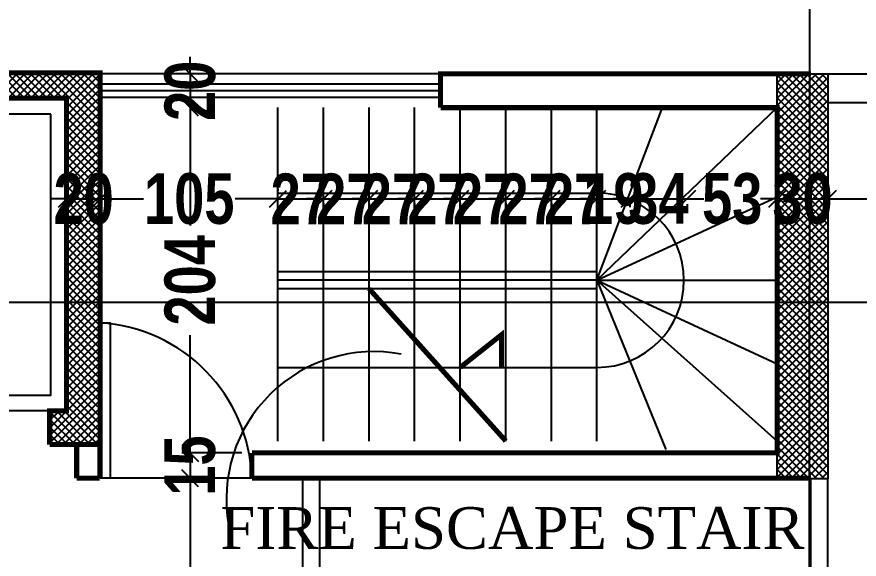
# Model space of a CAD drawing. Extents: x 285329 to 658348, y -83126 to -16980.
# Drawn here: x 332560.1 to 333059.2, y -39610.4 to -39289.3 of the extents above; entities that cross this region are included whole.
import ezdxf

# ---------------------------------------------------------------- set-up
doc = ezdxf.new("R2010")
doc.units = 0
doc.layers.get('0').update_dxf_attribs({"linetype": 'CONTINUOUS'})
doc.layers.get('DEFPOINTS').update_dxf_attribs({"color": 9, "linetype": 'CONTINUOUS'})
for name, color, linetype in [('AXIS', 1, 'CONTINUOUS'), ('COLUMN', 5, 'CONTINUOUS'), ('FURNITURE', 4, 'CONTINUOUS'), ('TEXT', 3, 'CONTINUOUS'), ('WALL', 7, 'CONTINUOUS')]:
    doc.layers.add(name, color=color, linetype=linetype)
doc.layers.add('VIS', color=8, linetype='CONTINUOUS', lineweight=18)
doc.styles.add('CITYBLUEPRINT', font='cityb___.ttf', dxfattribs={"width": 0.8})
doc.styles.add('style2', font='romantic.ttf', dxfattribs={"height": 50})
doc.dimstyles.new('50', dxfattribs={"dimtxt": 30, "dimasz": 10, "dimexe": 5, "dimexo": 6, "dimgap": 5, "dimtad": 0, "dimdec": 0, "dimdsep": 46, "dimtxsty": 'CITYBLUEPRINT', "dimblk1": 'OBLIQUE', "dimblk2": 'OBLIQUE', "dimsah": 1, "dimcen": 0.05, "dimdle": 0.03, "dimclre": 22, "dimclrt": 7, "dimadec": 0, "dimazin": 0, "dimtfac": 1, "dimtdec": 0, "dimtix": 1, "dimtmove": 0, "dimatfit": 3, "dimldrblk": 'OBLIQUE', "dimfxl": 1, "dimtolj": 1, "dimtzin": 0, "dimarcsym": 0})

# ---------------------------------------------------------------- blocks, each defined once
blk = doc.blocks.new('ST')
at = {"layer": 'WALL', "linetype": 'Continuous'}
for p, q in [((289093.86, -12839.65), (289282.86, -12839.65)), ((289093.86, -12942.85), (289282.86, -12942.85))]:
    blk.add_line(p, q, dxfattribs=at)
at = {"layer": 'WALL', "linetype": 'Continuous', "const_width": 3}
for points in [[(289147.86, -12896.25), (289228.86, -12986.4)], [(289201.86, -12942.85), (289226.39, -12923.44), (289226.39, -12942.85)]]:
    blk.add_lwpolyline(points, dxfattribs=at)
at = {"layer": 'WALL', "linetype": 'Continuous'}
blk.add_arc((289282.86, -12891.25), 51.6, 270, 90, dxfattribs=at)
blk = doc.blocks.new('cbcb')
at = {"layer": 'AXIS'}
for p, q in [((328671.27, -10741.78), (328670.74, -14326.06)), ((327244.25, -11089.2), (329571.96, -11089.2))]:
    blk.add_line(p, q, dxfattribs=at)
blk = doc.blocks.new('_Oblique')
at = {"color": 0, "lineweight": -2}
blk.add_line((-0.5, -0.5), (0.5, 0.5), dxfattribs=at)
blk = doc.blocks.new('*D2926')
at = {"layer": 'DEFPOINTS', "color": 0, "linetype": 'Continuous', "lineweight": 5, "transparency": 16777216}
for p in [(332661.58, -39323.08), (332661.58, -39343.08), (332662.76, -39343.08)]:
    blk.add_point(p, dxfattribs=at)
at = {"layer": 'VIS', "color": 0, "linetype": 'Continuous', "lineweight": -2, "transparency": 16777216}
for p, q in [((332662.76, -39323.08), (332662.76, -39313.08)), ((332662.76, -39323.08), (332662.76, -39343.08)), ((332662.76, -39343.08), (332662.76, -39353.08))]:
    blk.add_line(p, q, dxfattribs=at)
at = {"layer": 'VIS', "color": 22, "linetype": 'Continuous', "lineweight": -2, "transparency": 16777216}
for p, q in [((332667.58, -39323.08), (332667.76, -39323.08)), ((332667.58, -39343.08), (332667.76, -39343.08))]:
    blk.add_line(p, q, dxfattribs=at)
at = {"layer": 'VIS', "color": 0, "linetype": 'Continuous', "lineweight": -2, "transparency": 16777216, "xscale": 10, "yscale": 10, "zscale": 10}
for p, rotation in [((332662.76, -39323.08), 270), ((332662.76, -39343.08), 90)]:
    blk.add_blockref('_Oblique', p, dxfattribs=dict(at, rotation=rotation))
at = {"layer": 'VIS', "color": 7, "linetype": 'Continuous', "lineweight": 5, "transparency": 16777216, "insert": (332662.76, -39333.08), "char_height": 30, "attachment_point": 5, "rotation": 90, "style": 'CITYBLUEPRINT'}
blk.add_mtext('\\A1;20', dxfattribs=at)
blk = doc.blocks.new('*D2927')
at = {"layer": 'DEFPOINTS', "color": 0, "linetype": 'Continuous', "lineweight": 5, "transparency": 16777216}
for p in [(332661.58, -39343.08), (332662.76, -39547.51), (332699.37, -39547.51)]:
    blk.add_point(p, dxfattribs=at)
at = {"layer": 'VIS', "color": 0, "linetype": 'Continuous', "lineweight": -2, "transparency": 16777216}
for p, q in [((332662.76, -39343.05), (332662.76, -39412.86)), ((332662.76, -39547.54), (332662.76, -39477.73))]:
    blk.add_line(p, q, dxfattribs=at)
at = {"layer": 'VIS', "color": 22, "linetype": 'Continuous', "lineweight": -2, "transparency": 16777216}
for p, q in [((332667.58, -39343.08), (332667.76, -39343.08)), ((332693.37, -39547.51), (332657.76, -39547.51))]:
    blk.add_line(p, q, dxfattribs=at)
at = {"layer": 'VIS', "color": 0, "linetype": 'Continuous', "lineweight": -2, "transparency": 16777216, "xscale": 10, "yscale": 10, "zscale": 10}
for p, rotation in [((332662.76, -39343.08), 90), ((332662.76, -39547.51), 270)]:
    blk.add_blockref('_Oblique', p, dxfattribs=dict(at, rotation=rotation))
at = {"layer": 'VIS', "color": 7, "linetype": 'Continuous', "lineweight": 5, "transparency": 16777216, "insert": (332662.76, -39445.3), "char_height": 30, "attachment_point": 5, "rotation": 90, "style": 'CITYBLUEPRINT'}
blk.add_mtext('\\A1;204', dxfattribs=at)
blk = doc.blocks.new('*D2928')
at = {"layer": 'DEFPOINTS', "color": 0, "linetype": 'Continuous', "lineweight": 5, "transparency": 16777216}
for p in [(332699.37, -39547.51), (332662.76, -39562.51), (332699.37, -39562.51)]:
    blk.add_point(p, dxfattribs=at)
at = {"layer": 'VIS', "color": 0, "linetype": 'Continuous', "lineweight": -2, "transparency": 16777216}
for p, q in [((332662.76, -39547.51), (332662.76, -39537.51)), ((332662.76, -39547.51), (332662.76, -39562.51)), ((332662.76, -39562.51), (332662.76, -39572.51))]:
    blk.add_line(p, q, dxfattribs=at)
at = {"layer": 'VIS', "color": 22, "linetype": 'Continuous', "lineweight": -2, "transparency": 16777216}
for p, q in [((332693.37, -39547.51), (332657.76, -39547.51)), ((332693.37, -39562.51), (332657.76, -39562.51))]:
    blk.add_line(p, q, dxfattribs=at)
at = {"layer": 'VIS', "color": 0, "linetype": 'Continuous', "lineweight": -2, "transparency": 16777216, "xscale": 10, "yscale": 10, "zscale": 10}
for p, rotation in [((332662.76, -39547.51), 270), ((332662.76, -39562.51), 90)]:
    blk.add_blockref('_Oblique', p, dxfattribs=dict(at, rotation=rotation))
at = {"layer": 'VIS', "color": 7, "linetype": 'Continuous', "lineweight": 5, "transparency": 16777216, "insert": (332662.76, -39555.01), "char_height": 30, "attachment_point": 5, "rotation": 90, "style": 'CITYBLUEPRINT'}
blk.add_mtext('\\A1;15', dxfattribs=at)
blk = doc.blocks.new('*D2929')
at = {"layer": 'DEFPOINTS', "color": 0, "linetype": 'Continuous', "lineweight": 5, "transparency": 16777216}
for p in [(332699.37, -39562.51), (332662.76, -42676.28), (332662.91, -42676.28)]:
    blk.add_point(p, dxfattribs=at)
at = {"layer": 'VIS', "color": 22, "linetype": 'Continuous', "lineweight": -2, "transparency": 16777216}
for p, q in [((332693.37, -39562.51), (332657.76, -39562.51)), ((332656.91, -42676.28), (332657.76, -42676.28))]:
    blk.add_line(p, q, dxfattribs=at)
at = {"layer": 'VIS', "color": 0, "linetype": 'Continuous', "lineweight": -2, "transparency": 16777216}
for p, q in [((332662.76, -39562.48), (332662.76, -41090.89)), ((332662.76, -42676.31), (332662.76, -41147.9))]:
    blk.add_line(p, q, dxfattribs=at)
at = {"layer": 'VIS', "color": 0, "linetype": 'Continuous', "lineweight": -2, "transparency": 16777216, "xscale": 10, "yscale": 10, "zscale": 10}
for p, rotation in [((332662.76, -39562.51), 90), ((332662.76, -42676.28), 270)]:
    blk.add_blockref('_Oblique', p, dxfattribs=dict(at, rotation=rotation))
at = {"layer": 'VIS', "color": 7, "linetype": 'Continuous', "lineweight": 5, "transparency": 16777216, "insert": (332662.76, -41119.4), "char_height": 30, "attachment_point": 5, "rotation": 90, "style": 'CITYBLUEPRINT'}
blk.add_mtext('\\A1;3114', dxfattribs=at)
blk = doc.blocks.new('*D2945')
at = {"layer": 'DEFPOINTS', "color": 0, "linetype": 'Continuous', "lineweight": 5, "transparency": 16777216}
for p in [(332589.66, -39397.16), (332609.66, -39397.08), (332609.66, -39397.16)]:
    blk.add_point(p, dxfattribs=at)
at = {"layer": 'VIS', "color": 22, "linetype": 'Continuous', "lineweight": -2, "transparency": 16777216}
for p, q in [((332589.66, -39391.16), (332589.66, -39392.08)), ((332609.66, -39391.16), (332609.66, -39392.08))]:
    blk.add_line(p, q, dxfattribs=at)
at = {"layer": 'VIS', "color": 0, "linetype": 'Continuous', "lineweight": -2, "transparency": 16777216}
for p, q in [((332589.66, -39397.08), (332579.66, -39397.08)), ((332589.66, -39397.08), (332609.66, -39397.08)), ((332609.66, -39397.08), (332619.66, -39397.08))]:
    blk.add_line(p, q, dxfattribs=at)
at = {"layer": 'VIS', "color": 0, "linetype": 'Continuous', "lineweight": -2, "transparency": 16777216, "xscale": 10, "yscale": 10, "zscale": 10}
blk.add_blockref('_Oblique', (332589.66, -39397.08), dxfattribs=at)
at = {"layer": 'VIS', "color": 0, "linetype": 'Continuous', "lineweight": -2, "transparency": 16777216, "xscale": 10, "yscale": 10, "zscale": 10, "rotation": 180}
blk.add_blockref('_Oblique', (332609.66, -39397.08), dxfattribs=at)
at = {"layer": 'VIS', "color": 7, "linetype": 'Continuous', "lineweight": 5, "transparency": 16777216, "insert": (332599.66, -39397.08), "char_height": 30, "attachment_point": 5, "style": 'CITYBLUEPRINT'}
blk.add_mtext('\\A1;20', dxfattribs=at)
blk = doc.blocks.new('*D2946')
at = {"layer": 'DEFPOINTS', "color": 0, "linetype": 'Continuous', "lineweight": 5, "transparency": 16777216}
for p in [(332609.66, -39397.16), (332714.78, -39397.08), (332714.78, -39397.16)]:
    blk.add_point(p, dxfattribs=at)
at = {"layer": 'VIS', "color": 22, "linetype": 'Continuous', "lineweight": -2, "transparency": 16777216}
for p, q in [((332609.66, -39391.16), (332609.66, -39392.08)), ((332714.78, -39391.16), (332714.78, -39392.08))]:
    blk.add_line(p, q, dxfattribs=at)
at = {"layer": 'VIS', "color": 0, "linetype": 'Continuous', "lineweight": -2, "transparency": 16777216}
for p, q in [((332609.63, -39397.08), (332635.08, -39397.08)), ((332714.81, -39397.08), (332689.37, -39397.08))]:
    blk.add_line(p, q, dxfattribs=at)
at = {"layer": 'VIS', "color": 0, "linetype": 'Continuous', "lineweight": -2, "transparency": 16777216, "xscale": 10, "yscale": 10, "zscale": 10, "rotation": 180}
blk.add_blockref('_Oblique', (332609.66, -39397.08), dxfattribs=at)
at = {"layer": 'VIS', "color": 0, "linetype": 'Continuous', "lineweight": -2, "transparency": 16777216, "xscale": 10, "yscale": 10, "zscale": 10}
blk.add_blockref('_Oblique', (332714.78, -39397.08), dxfattribs=at)
at = {"layer": 'VIS', "color": 7, "linetype": 'Continuous', "lineweight": 5, "transparency": 16777216, "insert": (332662.22, -39397.08), "char_height": 30, "attachment_point": 5, "style": 'CITYBLUEPRINT'}
blk.add_mtext('\\A1;105', dxfattribs=at)
blk = doc.blocks.new('*D2947')
at = {"layer": 'DEFPOINTS', "color": 0, "linetype": 'Continuous', "lineweight": 5, "transparency": 16777216}
for p in [(332741.78, -39393.7), (332714.78, -39397.16), (332741.78, -39397.08)]:
    blk.add_point(p, dxfattribs=at)
at = {"layer": 'VIS', "color": 22, "linetype": 'Continuous', "lineweight": -2, "transparency": 16777216}
for p, q in [((332714.78, -39391.16), (332714.78, -39392.08)), ((332741.78, -39399.7), (332741.78, -39402.08))]:
    blk.add_line(p, q, dxfattribs=at)
at = {"layer": 'VIS', "color": 0, "linetype": 'Continuous', "lineweight": -2, "transparency": 16777216}
for p, q in [((332714.78, -39397.08), (332704.78, -39397.08)), ((332714.78, -39397.08), (332741.78, -39397.08)), ((332741.78, -39397.08), (332751.78, -39397.08))]:
    blk.add_line(p, q, dxfattribs=at)
at = {"layer": 'VIS', "color": 0, "linetype": 'Continuous', "lineweight": -2, "transparency": 16777216, "xscale": 10, "yscale": 10, "zscale": 10}
blk.add_blockref('_Oblique', (332714.78, -39397.08), dxfattribs=at)
at = {"layer": 'VIS', "color": 0, "linetype": 'Continuous', "lineweight": -2, "transparency": 16777216, "xscale": 10, "yscale": 10, "zscale": 10, "rotation": 180}
blk.add_blockref('_Oblique', (332741.78, -39397.08), dxfattribs=at)
at = {"layer": 'VIS', "color": 7, "linetype": 'Continuous', "lineweight": 5, "transparency": 16777216, "insert": (332728.28, -39397.08), "char_height": 30, "attachment_point": 5, "style": 'CITYBLUEPRINT'}
blk.add_mtext('\\A1;27', dxfattribs=at)
blk = doc.blocks.new('*D2948')
at = {"layer": 'DEFPOINTS', "color": 0, "linetype": 'Continuous', "lineweight": 5, "transparency": 16777216}
for p in [(332741.78, -39393.7), (332768.78, -39393.7), (332768.78, -39397.08)]:
    blk.add_point(p, dxfattribs=at)
at = {"layer": 'VIS', "color": 0, "linetype": 'Continuous', "lineweight": -2, "transparency": 16777216}
for p, q in [((332741.78, -39397.08), (332731.78, -39397.08)), ((332741.78, -39397.08), (332768.78, -39397.08)), ((332768.78, -39397.08), (332778.78, -39397.08))]:
    blk.add_line(p, q, dxfattribs=at)
at = {"layer": 'VIS', "color": 22, "linetype": 'Continuous', "lineweight": -2, "transparency": 16777216}
for p, q in [((332741.78, -39399.7), (332741.78, -39402.08)), ((332768.78, -39399.7), (332768.78, -39402.08))]:
    blk.add_line(p, q, dxfattribs=at)
at = {"layer": 'VIS', "color": 0, "linetype": 'Continuous', "lineweight": -2, "transparency": 16777216, "xscale": 10, "yscale": 10, "zscale": 10}
blk.add_blockref('_Oblique', (332741.78, -39397.08), dxfattribs=at)
at = {"layer": 'VIS', "color": 0, "linetype": 'Continuous', "lineweight": -2, "transparency": 16777216, "xscale": 10, "yscale": 10, "zscale": 10, "rotation": 180}
blk.add_blockref('_Oblique', (332768.78, -39397.08), dxfattribs=at)
at = {"layer": 'VIS', "color": 7, "linetype": 'Continuous', "lineweight": 5, "transparency": 16777216, "insert": (332755.28, -39397.08), "char_height": 30, "attachment_point": 5, "style": 'CITYBLUEPRINT'}
blk.add_mtext('\\A1;27', dxfattribs=at)
blk = doc.blocks.new('*D2949')
at = {"layer": 'DEFPOINTS', "color": 0, "linetype": 'Continuous', "lineweight": 5, "transparency": 16777216}
for p in [(332768.78, -39393.7), (332795.78, -39393.7), (332795.78, -39397.08)]:
    blk.add_point(p, dxfattribs=at)
at = {"layer": 'VIS', "color": 0, "linetype": 'Continuous', "lineweight": -2, "transparency": 16777216}
for p, q in [((332768.78, -39397.08), (332758.78, -39397.08)), ((332768.78, -39397.08), (332795.78, -39397.08)), ((332795.78, -39397.08), (332805.78, -39397.08))]:
    blk.add_line(p, q, dxfattribs=at)
at = {"layer": 'VIS', "color": 22, "linetype": 'Continuous', "lineweight": -2, "transparency": 16777216}
for p, q in [((332768.78, -39399.7), (332768.78, -39402.08)), ((332795.78, -39399.7), (332795.78, -39402.08))]:
    blk.add_line(p, q, dxfattribs=at)
at = {"layer": 'VIS', "color": 0, "linetype": 'Continuous', "lineweight": -2, "transparency": 16777216, "xscale": 10, "yscale": 10, "zscale": 10}
blk.add_blockref('_Oblique', (332768.78, -39397.08), dxfattribs=at)
at = {"layer": 'VIS', "color": 0, "linetype": 'Continuous', "lineweight": -2, "transparency": 16777216, "xscale": 10, "yscale": 10, "zscale": 10, "rotation": 180}
blk.add_blockref('_Oblique', (332795.78, -39397.08), dxfattribs=at)
at = {"layer": 'VIS', "color": 7, "linetype": 'Continuous', "lineweight": 5, "transparency": 16777216, "insert": (332782.28, -39397.08), "char_height": 30, "attachment_point": 5, "style": 'CITYBLUEPRINT'}
blk.add_mtext('\\A1;27', dxfattribs=at)
blk = doc.blocks.new('*D2950')
at = {"layer": 'DEFPOINTS', "color": 0, "linetype": 'Continuous', "lineweight": 5, "transparency": 16777216}
for p in [(332795.78, -39393.7), (332822.78, -39393.7), (332822.78, -39397.08)]:
    blk.add_point(p, dxfattribs=at)
at = {"layer": 'VIS', "color": 0, "linetype": 'Continuous', "lineweight": -2, "transparency": 16777216}
for p, q in [((332795.78, -39397.08), (332785.78, -39397.08)), ((332795.78, -39397.08), (332822.78, -39397.08)), ((332822.78, -39397.08), (332832.78, -39397.08))]:
    blk.add_line(p, q, dxfattribs=at)
at = {"layer": 'VIS', "color": 22, "linetype": 'Continuous', "lineweight": -2, "transparency": 16777216}
for p, q in [((332795.78, -39399.7), (332795.78, -39402.08)), ((332822.78, -39399.7), (332822.78, -39402.08))]:
    blk.add_line(p, q, dxfattribs=at)
at = {"layer": 'VIS', "color": 0, "linetype": 'Continuous', "lineweight": -2, "transparency": 16777216, "xscale": 10, "yscale": 10, "zscale": 10}
blk.add_blockref('_Oblique', (332795.78, -39397.08), dxfattribs=at)
at = {"layer": 'VIS', "color": 0, "linetype": 'Continuous', "lineweight": -2, "transparency": 16777216, "xscale": 10, "yscale": 10, "zscale": 10, "rotation": 180}
blk.add_blockref('_Oblique', (332822.78, -39397.08), dxfattribs=at)
at = {"layer": 'VIS', "color": 7, "linetype": 'Continuous', "lineweight": 5, "transparency": 16777216, "insert": (332809.28, -39397.08), "char_height": 30, "attachment_point": 5, "style": 'CITYBLUEPRINT'}
blk.add_mtext('\\A1;27', dxfattribs=at)
blk = doc.blocks.new('*D2951')
at = {"layer": 'DEFPOINTS', "color": 0, "linetype": 'Continuous', "lineweight": 5, "transparency": 16777216}
for p in [(332822.78, -39393.7), (332849.78, -39393.7), (332849.78, -39397.08)]:
    blk.add_point(p, dxfattribs=at)
at = {"layer": 'VIS', "color": 0, "linetype": 'Continuous', "lineweight": -2, "transparency": 16777216}
for p, q in [((332822.78, -39397.08), (332812.78, -39397.08)), ((332822.78, -39397.08), (332849.78, -39397.08)), ((332849.78, -39397.08), (332859.78, -39397.08))]:
    blk.add_line(p, q, dxfattribs=at)
at = {"layer": 'VIS', "color": 22, "linetype": 'Continuous', "lineweight": -2, "transparency": 16777216}
for p, q in [((332822.78, -39399.7), (332822.78, -39402.08)), ((332849.78, -39399.7), (332849.78, -39402.08))]:
    blk.add_line(p, q, dxfattribs=at)
at = {"layer": 'VIS', "color": 0, "linetype": 'Continuous', "lineweight": -2, "transparency": 16777216, "xscale": 10, "yscale": 10, "zscale": 10}
blk.add_blockref('_Oblique', (332822.78, -39397.08), dxfattribs=at)
at = {"layer": 'VIS', "color": 0, "linetype": 'Continuous', "lineweight": -2, "transparency": 16777216, "xscale": 10, "yscale": 10, "zscale": 10, "rotation": 180}
blk.add_blockref('_Oblique', (332849.78, -39397.08), dxfattribs=at)
at = {"layer": 'VIS', "color": 7, "linetype": 'Continuous', "lineweight": 5, "transparency": 16777216, "insert": (332836.28, -39397.08), "char_height": 30, "attachment_point": 5, "style": 'CITYBLUEPRINT'}
blk.add_mtext('\\A1;27', dxfattribs=at)
blk = doc.blocks.new('*D2952')
at = {"layer": 'DEFPOINTS', "color": 0, "linetype": 'Continuous', "lineweight": 5, "transparency": 16777216}
for p in [(332849.78, -39393.7), (332876.78, -39393.7), (332876.78, -39397.08)]:
    blk.add_point(p, dxfattribs=at)
at = {"layer": 'VIS', "color": 0, "linetype": 'Continuous', "lineweight": -2, "transparency": 16777216}
for p, q in [((332849.78, -39397.08), (332839.78, -39397.08)), ((332849.78, -39397.08), (332876.78, -39397.08)), ((332876.78, -39397.08), (332886.78, -39397.08))]:
    blk.add_line(p, q, dxfattribs=at)
at = {"layer": 'VIS', "color": 22, "linetype": 'Continuous', "lineweight": -2, "transparency": 16777216}
for p, q in [((332849.78, -39399.7), (332849.78, -39402.08)), ((332876.78, -39399.7), (332876.78, -39402.08))]:
    blk.add_line(p, q, dxfattribs=at)
at = {"layer": 'VIS', "color": 0, "linetype": 'Continuous', "lineweight": -2, "transparency": 16777216, "xscale": 10, "yscale": 10, "zscale": 10}
blk.add_blockref('_Oblique', (332849.78, -39397.08), dxfattribs=at)
at = {"layer": 'VIS', "color": 0, "linetype": 'Continuous', "lineweight": -2, "transparency": 16777216, "xscale": 10, "yscale": 10, "zscale": 10, "rotation": 180}
blk.add_blockref('_Oblique', (332876.78, -39397.08), dxfattribs=at)
at = {"layer": 'VIS', "color": 7, "linetype": 'Continuous', "lineweight": 5, "transparency": 16777216, "insert": (332863.28, -39397.08), "char_height": 30, "attachment_point": 5, "style": 'CITYBLUEPRINT'}
blk.add_mtext('\\A1;27', dxfattribs=at)
blk = doc.blocks.new('*D2953')
at = {"layer": 'DEFPOINTS', "color": 0, "linetype": 'Continuous', "lineweight": 5, "transparency": 16777216}
for p in [(332876.78, -39393.7), (332903.78, -39393.7), (332903.78, -39397.08)]:
    blk.add_point(p, dxfattribs=at)
at = {"layer": 'VIS', "color": 0, "linetype": 'Continuous', "lineweight": -2, "transparency": 16777216}
for p, q in [((332876.78, -39397.08), (332866.78, -39397.08)), ((332876.78, -39397.08), (332903.78, -39397.08)), ((332903.78, -39397.08), (332913.78, -39397.08))]:
    blk.add_line(p, q, dxfattribs=at)
at = {"layer": 'VIS', "color": 22, "linetype": 'Continuous', "lineweight": -2, "transparency": 16777216}
for p, q in [((332876.78, -39399.7), (332876.78, -39402.08)), ((332903.78, -39399.7), (332903.78, -39402.08))]:
    blk.add_line(p, q, dxfattribs=at)
at = {"layer": 'VIS', "color": 0, "linetype": 'Continuous', "lineweight": -2, "transparency": 16777216, "xscale": 10, "yscale": 10, "zscale": 10}
blk.add_blockref('_Oblique', (332876.78, -39397.08), dxfattribs=at)
at = {"layer": 'VIS', "color": 0, "linetype": 'Continuous', "lineweight": -2, "transparency": 16777216, "xscale": 10, "yscale": 10, "zscale": 10, "rotation": 180}
blk.add_blockref('_Oblique', (332903.78, -39397.08), dxfattribs=at)
at = {"layer": 'VIS', "color": 7, "linetype": 'Continuous', "lineweight": 5, "transparency": 16777216, "insert": (332890.28, -39397.08), "char_height": 30, "attachment_point": 5, "style": 'CITYBLUEPRINT'}
blk.add_mtext('\\A1;27', dxfattribs=at)
blk = doc.blocks.new('*D2954')
at = {"layer": 'DEFPOINTS', "color": 0, "linetype": 'Continuous', "lineweight": 5, "transparency": 16777216}
for p in [(332903.78, -39393.7), (332923.24, -39394.19), (332923.24, -39397.08)]:
    blk.add_point(p, dxfattribs=at)
at = {"layer": 'VIS', "color": 0, "linetype": 'Continuous', "lineweight": -2, "transparency": 16777216}
for p, q in [((332903.78, -39397.08), (332893.78, -39397.08)), ((332903.78, -39397.08), (332923.24, -39397.08)), ((332923.24, -39397.08), (332933.24, -39397.08))]:
    blk.add_line(p, q, dxfattribs=at)
at = {"layer": 'VIS', "color": 22, "linetype": 'Continuous', "lineweight": -2, "transparency": 16777216}
for p, q in [((332903.78, -39399.7), (332903.78, -39402.08)), ((332923.24, -39400.19), (332923.24, -39402.08))]:
    blk.add_line(p, q, dxfattribs=at)
at = {"layer": 'VIS', "color": 0, "linetype": 'Continuous', "lineweight": -2, "transparency": 16777216, "xscale": 10, "yscale": 10, "zscale": 10}
blk.add_blockref('_Oblique', (332903.78, -39397.08), dxfattribs=at)
at = {"layer": 'VIS', "color": 0, "linetype": 'Continuous', "lineweight": -2, "transparency": 16777216, "xscale": 10, "yscale": 10, "zscale": 10, "rotation": 180}
blk.add_blockref('_Oblique', (332923.24, -39397.08), dxfattribs=at)
at = {"layer": 'VIS', "color": 7, "linetype": 'Continuous', "lineweight": 5, "transparency": 16777216, "insert": (332913.51, -39397.08), "char_height": 30, "attachment_point": 5, "style": 'CITYBLUEPRINT'}
blk.add_mtext('\\A1;19', dxfattribs=at)
blk = doc.blocks.new('*D2955')
at = {"layer": 'DEFPOINTS', "color": 0, "linetype": 'Continuous', "lineweight": 5, "transparency": 16777216}
for p in [(332923.24, -39394.19), (332957.21, -39394.19), (332957.21, -39397.08)]:
    blk.add_point(p, dxfattribs=at)
at = {"layer": 'VIS', "color": 0, "linetype": 'Continuous', "lineweight": -2, "transparency": 16777216}
for p, q in [((332923.24, -39397.08), (332913.24, -39397.08)), ((332923.24, -39397.08), (332957.21, -39397.08)), ((332957.21, -39397.08), (332967.21, -39397.08))]:
    blk.add_line(p, q, dxfattribs=at)
at = {"layer": 'VIS', "color": 22, "linetype": 'Continuous', "lineweight": -2, "transparency": 16777216}
for p, q in [((332923.24, -39400.19), (332923.24, -39402.08)), ((332957.21, -39400.19), (332957.21, -39402.08))]:
    blk.add_line(p, q, dxfattribs=at)
at = {"layer": 'VIS', "color": 0, "linetype": 'Continuous', "lineweight": -2, "transparency": 16777216, "xscale": 10, "yscale": 10, "zscale": 10}
blk.add_blockref('_Oblique', (332923.24, -39397.08), dxfattribs=at)
at = {"layer": 'VIS', "color": 0, "linetype": 'Continuous', "lineweight": -2, "transparency": 16777216, "xscale": 10, "yscale": 10, "zscale": 10, "rotation": 180}
blk.add_blockref('_Oblique', (332957.21, -39397.08), dxfattribs=at)
at = {"layer": 'VIS', "color": 7, "linetype": 'Continuous', "lineweight": 5, "transparency": 16777216, "insert": (332940.23, -39397.08), "char_height": 30, "attachment_point": 5, "style": 'CITYBLUEPRINT'}
blk.add_mtext('\\A1;34', dxfattribs=at)
blk = doc.blocks.new('*D2956')
at = {"layer": 'DEFPOINTS', "color": 0, "linetype": 'Continuous', "lineweight": 5, "transparency": 16777216}
for p in [(332957.21, -39394.19), (333010.64, -39395.91), (333010.64, -39397.08)]:
    blk.add_point(p, dxfattribs=at)
at = {"layer": 'VIS', "color": 0, "linetype": 'Continuous', "lineweight": -2, "transparency": 16777216}
for p, q in [((332957.18, -39397.08), (332962.8, -39397.08)), ((333010.67, -39397.08), (333005.05, -39397.08))]:
    blk.add_line(p, q, dxfattribs=at)
at = {"layer": 'VIS', "color": 22, "linetype": 'Continuous', "lineweight": -2, "transparency": 16777216}
for p, q in [((332957.21, -39400.19), (332957.21, -39402.08)), ((333010.64, -39401.91), (333010.64, -39402.08))]:
    blk.add_line(p, q, dxfattribs=at)
at = {"layer": 'VIS', "color": 0, "linetype": 'Continuous', "lineweight": -2, "transparency": 16777216, "xscale": 10, "yscale": 10, "zscale": 10, "rotation": 180}
blk.add_blockref('_Oblique', (332957.21, -39397.08), dxfattribs=at)
at = {"layer": 'VIS', "color": 0, "linetype": 'Continuous', "lineweight": -2, "transparency": 16777216, "xscale": 10, "yscale": 10, "zscale": 10}
blk.add_blockref('_Oblique', (333010.64, -39397.08), dxfattribs=at)
at = {"layer": 'VIS', "color": 7, "linetype": 'Continuous', "lineweight": 5, "transparency": 16777216, "insert": (332983.93, -39397.08), "char_height": 30, "attachment_point": 5, "style": 'CITYBLUEPRINT'}
blk.add_mtext('\\A1;53', dxfattribs=at)
blk = doc.blocks.new('*D2957')
at = {"layer": 'DEFPOINTS', "color": 0, "linetype": 'Continuous', "lineweight": 5, "transparency": 16777216}
for p in [(333010.64, -39395.91), (333040.64, -39395.91), (333040.64, -39397.08)]:
    blk.add_point(p, dxfattribs=at)
at = {"layer": 'VIS', "color": 0, "linetype": 'Continuous', "lineweight": -2, "transparency": 16777216}
for p, q in [((333010.64, -39397.08), (333000.64, -39397.08)), ((333010.64, -39397.08), (333040.64, -39397.08)), ((333040.64, -39397.08), (333050.64, -39397.08))]:
    blk.add_line(p, q, dxfattribs=at)
at = {"layer": 'VIS', "color": 22, "linetype": 'Continuous', "lineweight": -2, "transparency": 16777216}
for p, q in [((333010.64, -39401.91), (333010.64, -39402.08)), ((333040.64, -39401.91), (333040.64, -39402.08))]:
    blk.add_line(p, q, dxfattribs=at)
at = {"layer": 'VIS', "color": 0, "linetype": 'Continuous', "lineweight": -2, "transparency": 16777216, "xscale": 10, "yscale": 10, "zscale": 10}
blk.add_blockref('_Oblique', (333010.64, -39397.08), dxfattribs=at)
at = {"layer": 'VIS', "color": 0, "linetype": 'Continuous', "lineweight": -2, "transparency": 16777216, "xscale": 10, "yscale": 10, "zscale": 10, "rotation": 180}
blk.add_blockref('_Oblique', (333040.64, -39397.08), dxfattribs=at)
at = {"layer": 'VIS', "color": 7, "linetype": 'Continuous', "lineweight": 5, "transparency": 16777216, "insert": (333025.64, -39397.08), "char_height": 30, "attachment_point": 5, "style": 'CITYBLUEPRINT'}
blk.add_mtext('\\A1;30', dxfattribs=at)
blk = doc.blocks.new('*D2958')
at = {"layer": 'DEFPOINTS', "color": 0, "linetype": 'Continuous', "lineweight": 5, "transparency": 16777216}
for p in [(333040.64, -39395.91), (333585.46, -39395.91), (333585.46, -39397.08)]:
    blk.add_point(p, dxfattribs=at)
at = {"layer": 'VIS', "color": 0, "linetype": 'Continuous', "lineweight": -2, "transparency": 16777216}
for p, q in [((333040.61, -39397.08), (333283.03, -39397.08)), ((333585.49, -39397.08), (333343.07, -39397.08))]:
    blk.add_line(p, q, dxfattribs=at)
at = {"layer": 'VIS', "color": 22, "linetype": 'Continuous', "lineweight": -2, "transparency": 16777216}
for p, q in [((333040.64, -39401.91), (333040.64, -39402.08)), ((333585.46, -39401.91), (333585.46, -39402.08))]:
    blk.add_line(p, q, dxfattribs=at)
at = {"layer": 'VIS', "color": 0, "linetype": 'Continuous', "lineweight": -2, "transparency": 16777216, "xscale": 10, "yscale": 10, "zscale": 10, "rotation": 180}
blk.add_blockref('_Oblique', (333040.64, -39397.08), dxfattribs=at)
at = {"layer": 'VIS', "color": 0, "linetype": 'Continuous', "lineweight": -2, "transparency": 16777216, "xscale": 10, "yscale": 10, "zscale": 10}
blk.add_blockref('_Oblique', (333585.46, -39397.08), dxfattribs=at)
at = {"layer": 'VIS', "color": 7, "linetype": 'Continuous', "lineweight": 5, "transparency": 16777216, "insert": (333313.05, -39397.08), "char_height": 30, "attachment_point": 5, "style": 'CITYBLUEPRINT'}
blk.add_mtext('\\A1;545', dxfattribs=at)
blk = doc.blocks.new('huy')
at = {"layer": 'AXIS'}
h = blk.add_hatch(dxfattribs=at)
h.set_pattern_fill('ANSI37', color=256, style=0)
h.set_pattern_definition([(45, (-12919.7087, 458.9356), (-2.24506403, 2.24506403), []), (135, (-12919.7087, 458.9356), (-2.24506403, -2.24506403), [])])
h.paths.add_polyline_path([(322259.9, -40340.58), (322280.3, -40340.58), (322280.3, -40155.5), (322259.9, -40155.5)], flags=17)
h.paths.add_polyline_path([(322259.9, -40340.58), (322259.9, -40360.58), (322374.96, -40360.58), (322374.96, -40340.58)])
h.paths.add_polyline_path([(322259.9, -40140.5), (322259.9, -40155.5), (322500, -40155.5), (322500, -40340.58), (322490, -40340.58), (322490, -40360.58), (322520, -40360.58), (322520, -40140.5)])
at = {"layer": 'FURNITURE'}
blk.add_line((322490, -40340.58), (322374.96, -40340.58), dxfattribs=at)
at = {"layer": 'FURNITURE', "ltscale": 3}
for points in [[(322490.61, -40165), (322314.88, -40165), (322314.88, -40331.45), (322490.61, -40331.45)], [(322311.5, -40311.6), (322286.23, -40311.6), (322286.23, -40192.66), (322311.5, -40192.66)]]:
    blk.add_lwpolyline(points, close=True, dxfattribs=at)
at = {"layer": 'WALL', "ltscale": 3}
blk.add_line((322259.9, -40140.5), (322424.96, -40140.5), dxfattribs=at)
blk.add_line((322259.9, -40140.5), (322424.96, -40140.5), dxfattribs=at)
blk.add_line((322259.9, -40140.5), (322424.96, -40140.5), dxfattribs=at)
at = {"layer": 'WALL', "linetype": 'Continuous', "const_width": 3}
for points in [[(322374.96, -40360.58), (322259.9, -40360.58), (322259.9, -40140.5), (322484.96, -40140.5)], [(322259.9, -40140.5), (322424.96, -40140.5)], [(322259.9, -40140.5), (322424.96, -40140.5)], [(322484.96, -40140.5), (322520, -40140.5), (322520, -40360.58), (322490, -40360.58)], [(322490, -40340.58), (322500, -40340.58), (322500, -40155.5), (322280.3, -40155.5), (322280.3, -40340.58), (322374.96, -40340.58)], [(322374.96, -40340.58), (322374.96, -40360.58)], [(322490, -40340.58), (322490, -40360.58)], [(322500, -40340.58), (322490, -40340.58), (322490, -40360.58)]]:
    blk.add_lwpolyline(points, dxfattribs=at)

msp = doc.modelspace()

# ---------------------------------------------------------------- hatches: boundary and pattern name
at = {"layer": 'AXIS'}
h = msp.add_hatch(dxfattribs=at)
h.set_pattern_fill('ANSI37', color=256, style=0)
h.set_pattern_definition([(45, (52523.6452, -19165.413), (-2.24506403, 2.24506403), []), (135, (52523.6452, -19165.413), (-2.24506403, -2.24506403), [])])
h.paths.add_polyline_path([(333010.64, -39562.78), (333010.64, -39323.08), (333040.64, -39323.08), (333040.64, -39562.78)])

# ---------------------------------------------------------------- linework, layer by layer
at = {"layer": 'COLUMN'}
msp.add_lwpolyline([(333010.64, -39562.78), (333010.64, -39323.08), (333040.64, -39323.08), (333040.64, -39562.78)], close=True, dxfattribs=at)
at = {"layer": 'FURNITURE', "ltscale": 3}
for p, q in [((332811.16, -39323.08), (332609.14, -39323.08)), ((332811.16, -39329.08), (332609.14, -39329.08)), ((332811.16, -39333.08), (332609.14, -39333.08)), ((332811.16, -39337.08), (332609.14, -39337.08)), ((332714.78, -39540.45), (332714.78, -39343.08)), ((332741.78, -39540.45), (332741.78, -39343.08)), ((332768.78, -39540.45), (332768.78, -39343.08)), ((332795.78, -39540.45), (332795.78, -39343.08)), ((332822.78, -39540.45), (332822.78, -39343.08)), ((332849.78, -39540.45), (332849.78, -39343.08)), ((332876.78, -39540.45), (332876.78, -39343.08)), ((332903.78, -39540.45), (332903.78, -39343.08)), ((333010.64, -39343.08), (332903.78, -39445.3)), ((332903.78, -39445.3), (332942.71, -39343.08)), ((332903.78, -39445.3), (333010.64, -39395.91)), ((332903.78, -39440.3), (332714.78, -39440.3)), ((332903.78, -39445.3), (332714.78, -39445.3)), ((332903.78, -39445.3), (333010.64, -39445.3)), ((333010.64, -39540.45), (332903.78, -39445.3)), ((332903.78, -39445.3), (333010.64, -39494.69)), ((332903.78, -39445.3), (332944.61, -39545.45)), ((332903.78, -39450.3), (332714.78, -39450.3))]:
    msp.add_line(p, q, dxfattribs=at)
at = {"layer": 'FURNITURE'}
for p, q in [((332609.37, -39562.51), (332609.37, -39542.51)), ((332609.37, -39562.51), (332609.37, -39542.51)), ((332699.37, -39562.51), (332612.56, -39562.51))]:
    msp.add_line(p, q, dxfattribs=at)
at = {"layer": 'FURNITURE', "flags": 128}
msp.add_lwpolyline([(332609.37, -39562.51), (332609.37, -39470.55), (332615.37, -39470.55), (332615.37, -39562.51), (332609.37, -39562.51)], dxfattribs=at)
at = {"layer": 'FURNITURE'}
msp.add_arc((332603.82, -39565.99), 95.6, 2.0865, 86.6771, dxfattribs=at)
at = {"layer": 'FURNITURE', "ltscale": 3}
msp.add_arc((332771.56, -39574.84), 87.33, 79.253, 189.984, dxfattribs=at)
at = {"layer": 'WALL', "linetype": 'Continuous', "ltscale": 3}
for p, q in [((333040.64, -39323.08), (333833.81, -39323.08)), ((333040.64, -39339.97), (333816.41, -39339.97))]:
    msp.add_line(p, q, dxfattribs=at)
at = {"layer": 'WALL', "ltscale": 3}
msp.add_line((332609.37, -39562.51), (332609.37, -39542.51), dxfattribs=at)
at = {"layer": 'WALL', "linetype": 'Continuous'}
for p, q in [((332609.37, -39562.51), (332609.37, -39542.51)), ((332609.37, -39562.51), (332609.37, -39542.51)), ((332729.34, -39562.51), (332729.34, -39838.54)), ((332739.34, -39562.51), (332739.34, -39828.54)), ((333030.64, -39808.54), (333030.64, -39562.78)), ((333040.64, -39808.54), (333040.64, -39562.78))]:
    msp.add_line(p, q, dxfattribs=at)
at = {"layer": 'WALL', "linetype": 'Continuous', "const_width": 3}
for points in [[(333030.64, -39323.08), (332811.16, -39323.08)], [(332811.16, -39343.08), (332811.16, -39323.08), (332831.16, -39323.08)], [(332699.37, -39547.51), (333010.64, -39547.51), (333010.64, -39343.08), (332811.16, -39343.08)], [(332609.18, -39542.51), (332595.5, -39542.51)], [(332595.5, -39542.51), (332595.5, -39562.51)], [(332609.18, -39542.51), (332609.18, -39562.51)], [(332609.37, -39542.51), (332609.37, -39562.51)], [(332699.37, -39547.51), (332699.37, -39562.51)], [(332609.18, -39562.51), (332595.5, -39562.51)], [(332699.37, -39562.51), (333030.64, -39562.51)]]:
    msp.add_lwpolyline(points, dxfattribs=at)

# ---------------------------------------------------------------- block references
at = {"layer": 'VIS', "linetype": 'Continuous', "lineweight": 5}
for name, p in [('cbcb', (4358.43, -28369.04)), ('huy', (10089.5, 818.07))]:
    msp.add_blockref(name, p, dxfattribs=at)
at = {"layer": 'WALL', "linetype": 'Continuous'}
msp.add_blockref('ST', (43620.92, -26554.04), dxfattribs=at)

# ---------------------------------------------------------------- texts
at = {"layer": 'TEXT', "insert": (333026.79, -39579.6), "char_height": 24.696, "width": 410.1463, "attachment_point": 3, "style": 'style2'}
msp.add_mtext('FIRE ESCAPE STAIR', dxfattribs=at)

# ---------------------------------------------------------------- dimensions: what is measured, and where the dimension line sits
at = {"layer": 'VIS', "linetype": 'Continuous', "lineweight": 5}
dim = msp.add_linear_dim(base=(332662.76, -39343.08), p1=(332661.58, -39323.08), p2=(332661.58, -39343.08), angle=90, dimstyle='50', dxfattribs=at)
dim.commit()
dim.dimension.update_dxf_attribs({"geometry": '*D2926', "text_midpoint": (332662.76, -39333.08)})
for base, p1, p2, picture, middle in [((332662.76, -39547.51), (332661.58, -39343.08), (332699.37, -39547.51), '*D2927', (332662.76, -39445.3)), ((332662.76, -39562.51), (332699.37, -39547.51), (332699.37, -39562.51), '*D2928', (332662.76, -39555.01)), ((332662.76, -42676.28), (332699.37, -39562.51), (332662.91, -42676.28), '*D2929', (332662.76, -41119.4))]:
    dim = msp.add_linear_dim(base=base, p1=p1, p2=p2, angle=90, dimstyle='50', override={"dimtmove": 1}, dxfattribs=at)
    dim.commit()
    dim.dimension.update_dxf_attribs({"geometry": picture, "text_midpoint": middle})
for base, p1, p2, picture, middle in [((332609.66, -39397.08), (332589.66, -39397.16), (332609.66, -39397.16), '*D2945', (332599.66, -39397.08)), ((332714.78, -39397.08), (332609.66, -39397.16), (332714.78, -39397.16), '*D2946', (332662.22, -39397.08)), ((332741.78, -39397.08), (332714.78, -39397.16), (332741.78, -39393.7), '*D2947', (332728.28, -39397.08)), ((332768.78, -39397.08), (332741.78, -39393.7), (332768.78, -39393.7), '*D2948', (332755.28, -39397.08)), ((332795.78, -39397.08), (332768.78, -39393.7), (332795.78, -39393.7), '*D2949', (332782.28, -39397.08)), ((332822.78, -39397.08), (332795.78, -39393.7), (332822.78, -39393.7), '*D2950', (332809.28, -39397.08)), ((332849.78, -39397.08), (332822.78, -39393.7), (332849.78, -39393.7), '*D2951', (332836.28, -39397.08)), ((332876.78, -39397.08), (332849.78, -39393.7), (332876.78, -39393.7), '*D2952', (332863.28, -39397.08)), ((332903.78, -39397.08), (332876.78, -39393.7), (332903.78, -39393.7), '*D2953', (332890.28, -39397.08)), ((332923.24, -39397.08), (332903.78, -39393.7), (332923.24, -39394.19), '*D2954', (332913.51, -39397.08)), ((332957.21, -39397.08), (332923.24, -39394.19), (332957.21, -39394.19), '*D2955', (332940.23, -39397.08)), ((333010.64, -39397.08), (332957.21, -39394.19), (333010.64, -39395.91), '*D2956', (332983.93, -39397.08)), ((333040.64, -39397.08), (333010.64, -39395.91), (333040.64, -39395.91), '*D2957', (333025.64, -39397.08)), ((333585.46, -39397.08), (333040.64, -39395.91), (333585.46, -39395.91), '*D2958', (333313.05, -39397.08))]:
    dim = msp.add_linear_dim(base=base, p1=p1, p2=p2, dimstyle='50', override={"dimtmove": 1}, dxfattribs=at)
    dim.commit()
    dim.dimension.update_dxf_attribs({"geometry": picture, "text_midpoint": middle})

doc.saveas('drawing.dxf')
